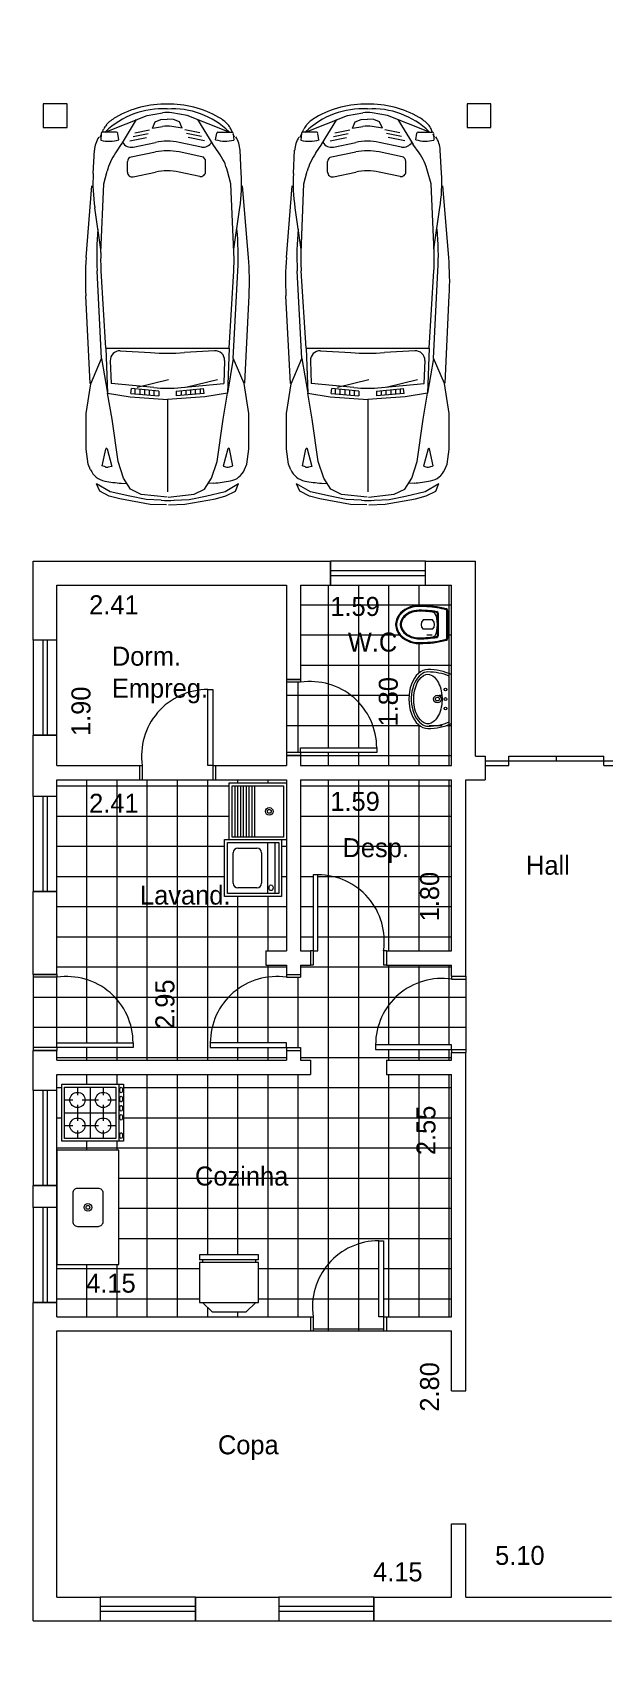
# Model space of a CAD drawing. Extents: x 3.9 to 83.6, y 2.5 to 52.9.
# Drawn here: x 17.46 to 23.47, y 25.51 to 42.72 of the extents above; entities that cross this region are included whole.
import ezdxf

# ---------------------------------------------------------------- set-up
doc = ezdxf.new("R2010")
doc.units = 0
doc.layers.get('0').update_dxf_attribs({"linetype": 'CONTINUOUS'})
doc.layers.get('DEFPOINTS').update_dxf_attribs({"linetype": 'CONTINUOUS'})
for name, color, linetype in [('BLOCO', 5, 'CONTINUOUS'), ('BLOCOS', 5, 'CONTINUOUS'), ('CINZA', 8, 'CONTINUOUS'), ('HACHURA', 1, 'CONTINUOUS'), ('JARDIM', 3, 'CONTINUOUS'), ('PAREDE', 7, 'CONTINUOUS')]:
    doc.layers.add(name, color=color, linetype=linetype)
doc.styles.add('PADRÃO', font='', dxfattribs={"height": 0.2})
doc.styles.get('PADRÃO').set_extended_font_data('AvantGarde Bk BT')
doc.dimstyles.new('PADRÃOS', dxfattribs={"dimtxt": 0.15, "dimasz": 0.1, "dimexe": 1.25, "dimexo": 0.625, "dimgap": 0.1, "dimtad": 0, "dimjust": 1, "dimzin": 1, "dimdsep": 46, "dimtxsty": 'PADRÃO', "dimcen": 2.5, "dimse1": 1, "dimse2": 1, "dimsd1": 1, "dimsd2": 1, "dimclrt": 1, "dimadec": 0, "dimazin": 0, "dimtfac": 1, "dimtdec": 4, "dimtmove": 0, "dimatfit": 3, "dimfxl": 1, "dimtolj": 1, "dimtzin": 0, "dimarcsym": 0})
pattern_1 = [(0, (-121.67138, -118.24362), (0, 0.3175), []), (90, (-121.67138, -118.24362), (-0.3175, 2e-17), [])]

# ---------------------------------------------------------------- blocks, each defined once
blk = doc.blocks.new('C-01')
for p, q in [((-1.831, 0.842), (-1.773, 0.867)), ((-1.773, 0.867), (-1.616, 0.889)), ((-1.616, 0.889), (-1.24, 0.889)), ((-1.24, 0.889), (-0.927, 0.84)), ((-0.922, 0.847), (0, 0.894)), ((0.402, 0.888), (1.156, 0.828)), ((-2.109, 0.646), (-2.057, 0.747)), ((-2.062, 0.637), (-1.978, 0.781)), ((-2.057, 0.747), (-1.978, 0.781)), ((-1.802, 0.687), (-1.79, 0.721)), ((-1.79, 0.721), (-1.613, 0.684)), ((-0.659, 0.727), (-1.026, 0.665)), ((-0.927, 0.84), (-0.659, 0.727)), ((-0.659, 0.727), (0.263, 0.774)), ((-0.552, 0.682), (0.261, 0.733)), ((0.455, 0.735), (1.176, 0.704)), ((0.488, 0.734), (0.925, 0.798)), ((1.176, 0.704), (1.31, 0.669)), ((1.287, 0.815), (1.531, 0.802)), ((1.708, 0.731), (1.637, 0.736)), ((1.667, 0.743), (1.699, 0.729)), ((1.72, 0.57), (1.72, 0.718)), ((1.724, 0.718), (1.754, 0.706)), ((-2.196, 0.215), (-2.138, 0.536)), ((-2.138, 0.536), (-2.109, 0.646)), ((-2.109, 0.43), (-2.062, 0.637)), ((-1.972, 0.52), (-1.976, 0.461)), ((-1.796, 0.62), (-1.804, 0.658)), ((-1.612, 0.669), (-1.796, 0.62)), ((-0.552, 0.682), (-1.026, 0.665)), ((-0.966, 0.178), (-0.924, 0.627)), ((-0.684, 0.636), (-0.924, 0.627)), ((-0.58, 0.53), (-0.599, 0.212)), ((-0.552, 0.682), (-0.551, -0.613)), ((1.503, 0.579), (1.594, 0.516)), ((1.59, 0.519), (1.853, 0.359)), ((1.641, 0.546), (1.709, 0.557)), ((1.72, 0.688), (1.898, 0.248)), ((-2.143, 0.259), (-2.109, 0.43)), ((-1.029, 0.419), (-1.052, 0.126)), ((-0.98, 0.376), (-1.033, 0.376)), ((-1.029, 0.419), (-0.977, 0.411)), ((-1.004, 0.126), (-0.977, 0.411)), ((-0.962, 0.353), (-0.88, 0.023)), ((1.253, 0.394), (1.301, 0.16)), ((1.301, 0.455), (1.411, 0.455)), ((1.46, 0.415), (1.513, 0.16)), ((1.564, 0.395), (1.613, 0.16)), ((1.63, 0.43), (1.666, 0.256)), ((1.674, 0.395), (1.707, 0.239)), ((1.714, 0.379), (1.747, 0.222)), ((-2.201, 0.043), (-2.196, 0.215)), ((-2.152, 0.1), (-2.143, 0.259)), ((-0.999, 0.176), (-1.048, 0.176)), ((-0.995, 0.226), (-1.044, 0.226)), ((-0.99, 0.276), (-1.04, 0.276)), ((-0.985, 0.326), (-1.037, 0.326)), ((1.764, 0.193), (1.781, 0.086)), ((1.764, 0.193), (1.831, 0.165)), ((1.898, 0.248), (1.925, 0.086)), ((-1.091, 0.034), (-2.064, 0.034)), ((-1.004, 0.126), (-1.052, 0.126)), ((1.831, 0.165), (1.855, 0.103)), ((1.855, 0.103), (1.859, 0.037)), ((1.855, -0.029), (1.859, 0.037)), ((-2.152, -0.034), (-2.143, -0.193)), ((-1.029, -0.351), (-1.052, -0.058)), ((-1.004, -0.058), (-1.052, -0.058)), ((-0.999, -0.108), (-1.048, -0.108)), ((-0.995, -0.158), (-1.044, -0.158)), ((-1.004, -0.058), (-0.977, -0.343)), ((-0.966, -0.11), (-0.923, -0.559)), ((-0.962, -0.16), (-0.88, -0.49)), ((-0.579, -0.461), (-0.598, -0.143)), ((1.256, -0.307), (1.302, -0.087)), ((1.463, -0.328), (1.513, -0.087)), ((1.565, -0.322), (1.613, -0.087)), ((1.674, -0.322), (1.707, -0.165)), ((1.714, -0.305), (1.747, -0.148)), ((1.764, -0.12), (1.781, -0.013)), ((1.764, -0.12), (1.831, -0.091)), ((1.831, -0.091), (1.855, -0.029)), ((1.898, -0.174), (1.925, -0.013)), ((-2.143, -0.193), (-2.108, -0.364)), ((-0.99, -0.208), (-1.04, -0.208)), ((-0.985, -0.258), (-1.037, -0.258)), ((-0.98, -0.308), (-1.033, -0.308)), ((-1.029, -0.351), (-0.977, -0.343)), ((1.591, -0.446), (1.854, -0.285)), ((1.63, -0.356), (1.666, -0.183)), ((1.721, -0.615), (1.898, -0.174)), ((-2.108, -0.364), (-2.061, -0.571)), ((-1.971, -0.453), (-1.975, -0.394)), ((1.305, -0.367), (1.414, -0.367)), ((1.504, -0.506), (1.595, -0.442)), ((1.642, -0.472), (1.71, -0.484)), ((1.721, -0.496), (1.721, -0.645)), ((-2.061, -0.571), (-1.976, -0.714)), ((-1.795, -0.553), (-1.803, -0.591)), ((-1.801, -0.62), (-1.789, -0.654)), ((-1.611, -0.602), (-1.795, -0.553)), ((-1.789, -0.654), (-1.611, -0.617)), ((-0.552, -0.613), (-1.026, -0.596)), ((-0.659, -0.658), (-1.025, -0.596)), ((-0.925, -0.772), (-0.657, -0.658)), ((-0.683, -0.567), (-0.924, -0.558)), ((-0.659, -0.658), (0.263, -0.705)), ((-0.551, -0.613), (0.263, -0.663)), ((0.457, -0.664), (1.177, -0.632)), ((0.49, -0.663), (0.927, -0.726)), ((1.177, -0.632), (1.311, -0.596)), ((1.709, -0.658), (1.638, -0.662)), ((1.668, -0.669), (1.7, -0.656)), ((1.726, -0.645), (1.755, -0.632)), ((-1.829, -0.776), (-1.771, -0.8)), ((-1.771, -0.8), (-1.614, -0.821)), ((-1.614, -0.821), (-1.238, -0.821)), ((-1.238, -0.821), (-0.925, -0.772)), ((-0.92, -0.779), (0.002, -0.824)), ((0.403, -0.818), (1.157, -0.755)), ((1.289, -0.742), (1.533, -0.729))]:
    blk.add_line(p, q)
for points in [[(-2.118, 0.039), (-2.09, 0.311), (-2.037, 0.422), (-1.921, 0.496), (-1.745, 0.554), (-1.3, 0.617), (-1.026, 0.665), (-1.064, 0.428), (-1.083, 0.18), (-1.091, 0.034)], [(-2.201, 0.023), (-2.195, -0.149), (-2.137, -0.47), (-2.107, -0.58), (-2.055, -0.681), (-1.976, -0.714)], [(-2.118, 0.027), (-2.089, -0.245), (-2.036, -0.356), (-1.92, -0.429), (-1.744, -0.487), (-1.299, -0.55), (-1.025, -0.596), (-1.063, -0.36), (-1.083, -0.112), (-1.091, 0.034)]]:
    blk.add_lwpolyline(points)
for centre, radius, start, end in [((0.157, -2.15), 3.048, 85.3952, 92.9452), ((-0.452, 0.416), 1.524, 169.4663, 176.0811), ((-1.753, 0.658), 0.2, 112.7478, 169.4663), ((0.377, -1.092), 1.829, 87.5491, 93.6237), ((0.42, -2.27), 3.048, 84.6964, 92.9452), ((1.192, -1.011), 1.829, 86.9998, 98.3676), ((1.517, 0.518), 0.284, 57.3299, 87.1824), ((1.99, 0.648), 0.364, 166.0961, 196.3535), ((1.707, 0.718), 0.0127, 0, 86.3304), ((1.695, 0.565), 0.152, 46.3836, 67.2014), ((-1.755, 0.669), 0.0508, 159.9787, 192.5384), ((-1.614, 0.676), 0.00762, 284.96, 78.1125), ((-0.68, 0.536), 0.1, 356.7256, 92.0722), ((1.154, 0.08), 0.61, 55.07, 75.2551), ((1.707, 0.57), 0.0127, 279.6077, 360), ((1.12, 0.093), 0.847, 356.2451, 44.5195), ((1.5, 0.36), 0.436, 30.4577, 46.3836), ((1.003, 0.068), 1.012, 358.0694, 30.4577), ((1.301, 0.405), 0.05, 90, 191.7694), ((1.411, 0.405), 0.05, 11.7694, 90), ((1.662, 0.416), 0.1, 118.178, 191.7694), ((0.551, 0.036), 1.524, 174.6214, 185.4916), ((2.444, 0.037), 3.048, 176.7256, 183.3874), ((-0.935, 0.034), 1.219, 176.8942, 183.2188), ((0.704, 0.036), 0.61, 348.3436, 11.7694), ((0.916, 0.036), 0.61, 348.3436, 11.7694), ((1.016, 0.036), 0.61, 348.3436, 11.7694), ((1.12, -0.02), 0.847, 315.5935, 3.8679), ((1.481, 0.037), 0.305, 350.7246, 9.3883), ((1.003, 0.004), 1.012, 329.6553, 2.0435), ((1.624, 0.037), 0.305, 350.7246, 9.3883), ((1.305, -0.317), 0.05, 168.3436, 270), ((1.414, -0.317), 0.05, 270, 348.3436), ((1.663, -0.342), 0.1, 168.3436, 242.009), ((-0.451, -0.346), 1.524, 184.0319, 190.6466), ((-0.679, -0.467), 0.1, 267.9278, 3.3874), ((1.154, -0.007), 0.61, 284.8579, 305.0429), ((1.991, -0.574), 0.364, 163.7595, 194.0169), ((1.708, -0.496), 0.0127, 0.113, 80.5053), ((1.5, -0.287), 0.436, 313.7293, 329.6553), ((-1.752, -0.591), 0.2, 190.6466, 247.3652), ((-1.753, -0.602), 0.0508, 167.5746, 200.1342), ((-1.613, -0.609), 0.00762, 282.0005, 75.153), ((0.375, 1.163), 1.829, 266.4893, 272.5638), ((1.518, -0.445), 0.284, 272.9306, 302.783), ((1.709, -0.645), 0.0127, 273.7825, 0.113), ((1.696, -0.492), 0.152, 292.9116, 313.7293), ((0.153, 2.22), 3.048, 267.1678, 274.7177), ((0.42, 2.339), 3.048, 267.0548, 275.3036), ((1.189, 1.084), 1.829, 261.7454, 273.1132)]:
    blk.add_arc(centre, radius, start, end)
blk = doc.blocks.new('J1')
at = {"layer": 'BLOCO'}
for p, q in [((0, 0.25), (0, 0)), ((1, 0.25), (0, 0.25)), ((1, 0), (1, 0.25)), ((1, 0.15), (0, 0.15)), ((0, 0.1), (1, 0.1)), ((0, 0), (1, 0))]:
    blk.add_line(p, q, dxfattribs=at)
blk = doc.blocks.new('P80D25')
at = {"layer": 'BLOCO', "ltscale": 0.015}
for p, q in [((0, 0.25), (0, 0)), ((0, 0.25), (0.03, 0.25)), ((0.03, 0.25), (0.03, 0)), ((0.77, 0.25), (0.77, 0)), ((0.77, 0.25), (0.8, 0.25)), ((0.8, 0.25), (0.8, 0)), ((0, 0), (0.8, 0))]:
    blk.add_line(p, q, dxfattribs=at)
at = {"layer": 'BLOCO'}
blk.add_lwpolyline([(0.77, 0.25), (0.72, 0.25), (0.72, 1.05), (0.77, 1.05)], close=True, dxfattribs=at)
at = {"layer": 'BLOCO', "ltscale": 0.015}
blk.add_arc((0.72, 0.352), 0.698, 90, 188.4445, dxfattribs=at)
blk = doc.blocks.new('P80D15')
at = {"layer": 'BLOCO', "ltscale": 0.015}
for p, q in [((0, 0.15), (0, 0)), ((0, 0.15), (0.03, 0.15)), ((0, 0), (0.03, 0)), ((0.03, 0.15), (0.03, 0)), ((0.77, 0.15), (0.77, 0)), ((0.77, 0.15), (0.8, 0.15)), ((0.77, 0), (0.8, 0)), ((0.8, 0.15), (0.8, 0))]:
    blk.add_line(p, q, dxfattribs=at)
at = {"layer": 'BLOCO'}
blk.add_lwpolyline([(0.77, 0.15), (0.72, 0.15), (0.72, 0.95), (0.77, 0.95)], close=True, dxfattribs=at)
at = {"layer": 'BLOCO', "ltscale": 0.015}
blk.add_arc((0.72, 0.252), 0.698, 90, 188.4445, dxfattribs=at)
blk = doc.blocks.new('P80E15')
at = {"layer": 'BLOCO', "ltscale": 0.015}
for p, q in [((0.03, 0.15), (0, 0.15)), ((0, 0.15), (0, 0)), ((0.03, 0), (0, 0)), ((0.03, 0.15), (0.03, 0)), ((0.8, 0.15), (0.77, 0.15)), ((0.77, 0.15), (0.77, 0)), ((0.8, 0), (0.77, 0)), ((0.8, 0.15), (0.8, 0))]:
    blk.add_line(p, q, dxfattribs=at)
at = {"layer": 'BLOCO'}
blk.add_lwpolyline([(0.03, 0.15), (0.08, 0.15), (0.08, 0.95), (0.03, 0.95)], close=True, dxfattribs=at)
at = {"layer": 'BLOCO', "ltscale": 0.015}
blk.add_arc((0.08, 0.252), 0.698, 351.5555, 90, dxfattribs=at)
blk = doc.blocks.new('*D24')
at = {"layer": 'DEFPOINTS', "color": 0, "linetype": 'ByBlock', "ltscale": 0.015}
for p in [(139.386, 155.149), (141.798, 155.149), (141.798, 154.941)]:
    blk.add_point(p, dxfattribs=at)
at = {"color": 1, "linetype": 'ByBlock', "ltscale": 0.015, "insert": (139.983, 154.941), "char_height": 0.2, "attachment_point": 5, "style": 'PADRÃO'}
blk.add_mtext('\\A1;2.41', dxfattribs=at)
blk = doc.blocks.new('*D25')
at = {"layer": 'DEFPOINTS', "color": 0, "linetype": 'ByBlock', "ltscale": 0.015}
for p in [(139.386, 155.149), (139.638, 155.149), (139.386, 153.249)]:
    blk.add_point(p, dxfattribs=at)
at = {"color": 1, "linetype": 'ByBlock', "ltscale": 0.015, "insert": (139.638, 153.82), "char_height": 0.2, "attachment_point": 5, "rotation": 90, "style": 'PADRÃO'}
blk.add_mtext('\\A1;1.90', dxfattribs=at)
blk = doc.blocks.new('*D26')
at = {"layer": 'DEFPOINTS', "color": 0, "linetype": 'ByBlock', "ltscale": 0.015}
for p in [(141.948, 155.149), (143.536, 155.149), (143.536, 154.922)]:
    blk.add_point(p, dxfattribs=at)
at = {"color": 1, "linetype": 'ByBlock', "ltscale": 0.015, "insert": (142.519, 154.922), "char_height": 0.2, "attachment_point": 5, "style": 'PADRÃO'}
blk.add_mtext('\\A1;1.59', dxfattribs=at)
blk = doc.blocks.new('*D27')
at = {"layer": 'DEFPOINTS', "color": 0, "linetype": 'ByBlock', "ltscale": 0.015}
for p in [(142.87, 155.149), (143.536, 155.149), (143.536, 153.349)]:
    blk.add_point(p, dxfattribs=at)
at = {"color": 1, "linetype": 'ByBlock', "ltscale": 0.015, "insert": (142.87, 153.92), "char_height": 0.2, "attachment_point": 5, "rotation": 90, "style": 'PADRÃO'}
blk.add_mtext('\\A1;1.80', dxfattribs=at)
blk = doc.blocks.new('*D28')
at = {"layer": 'DEFPOINTS', "color": 0, "linetype": 'ByBlock', "ltscale": 0.015}
for p in [(141.948, 153.099), (143.536, 153.099), (143.536, 152.871)]:
    blk.add_point(p, dxfattribs=at)
at = {"color": 1, "linetype": 'ByBlock', "ltscale": 0.015, "insert": (142.519, 152.871), "char_height": 0.2, "attachment_point": 5, "style": 'PADRÃO'}
blk.add_mtext('\\A1;1.59', dxfattribs=at)
blk = doc.blocks.new('*D29')
at = {"layer": 'DEFPOINTS', "color": 0, "linetype": 'ByBlock', "ltscale": 0.015}
for p in [(143.304, 153.099), (143.536, 153.099), (143.536, 151.299)]:
    blk.add_point(p, dxfattribs=at)
at = {"color": 1, "linetype": 'ByBlock', "ltscale": 0.015, "insert": (143.304, 151.87), "char_height": 0.2, "attachment_point": 5, "rotation": 90, "style": 'PADRÃO'}
blk.add_mtext('\\A1;1.80', dxfattribs=at)
blk = doc.blocks.new('*D30')
at = {"layer": 'DEFPOINTS', "color": 0, "linetype": 'ByBlock', "ltscale": 0.015}
for p in [(139.386, 153.099), (141.798, 153.099), (141.798, 152.852)]:
    blk.add_point(p, dxfattribs=at)
at = {"color": 1, "linetype": 'ByBlock', "ltscale": 0.015, "insert": (139.983, 152.852), "char_height": 0.2, "attachment_point": 5, "style": 'PADRÃO'}
blk.add_mtext('\\A1;2.41', dxfattribs=at)
blk = doc.blocks.new('*D31')
at = {"layer": 'DEFPOINTS', "color": 0, "linetype": 'ByBlock', "ltscale": 0.015}
for p in [(139.386, 153.099), (140.521, 153.099), (139.386, 150.149)]:
    blk.add_point(p, dxfattribs=at)
at = {"color": 1, "linetype": 'ByBlock', "ltscale": 0.015, "insert": (140.521, 150.738), "char_height": 0.2, "attachment_point": 5, "rotation": 90, "style": 'PADRÃO'}
blk.add_mtext('\\A1;2.95', dxfattribs=at)
blk = doc.blocks.new('*D34')
at = {"layer": 'DEFPOINTS', "color": 0, "linetype": 'ByBlock', "ltscale": 0.015}
for p in [(143.536, 149.999), (143.266, 147.449), (143.536, 147.449)]:
    blk.add_point(p, dxfattribs=at)
at = {"color": 1, "linetype": 'ByBlock', "ltscale": 0.015, "insert": (143.266, 149.41), "char_height": 0.2, "attachment_point": 5, "rotation": 90, "style": 'PADRÃO'}
blk.add_mtext('\\A1;2.55', dxfattribs=at)
blk = doc.blocks.new('*D35')
at = {"layer": 'DEFPOINTS', "color": 0, "linetype": 'ByBlock', "ltscale": 0.015}
for p in [(143.536, 147.801), (139.386, 147.449), (143.536, 147.449)]:
    blk.add_point(p, dxfattribs=at)
at = {"color": 1, "linetype": 'ByBlock', "ltscale": 0.015, "insert": (139.952, 147.801), "char_height": 0.2, "attachment_point": 5, "style": 'PADRÃO'}
blk.add_mtext('\\A1;4.15', dxfattribs=at)
blk = doc.blocks.new('*D36')
at = {"layer": 'DEFPOINTS', "color": 0, "linetype": 'ByBlock', "ltscale": 0.015}
for p in [(143.536, 147.299), (143.304, 144.499), (143.536, 144.499)]:
    blk.add_point(p, dxfattribs=at)
at = {"color": 1, "linetype": 'ByBlock', "ltscale": 0.015, "insert": (143.304, 146.71), "char_height": 0.2, "attachment_point": 5, "rotation": 90, "style": 'PADRÃO'}
blk.add_mtext('\\A1;2.80', dxfattribs=at)
blk = doc.blocks.new('*D37')
at = {"layer": 'DEFPOINTS', "color": 0, "linetype": 'ByBlock', "ltscale": 0.015}
for p in [(139.386, 144.763), (139.386, 144.499), (143.536, 144.499)]:
    blk.add_point(p, dxfattribs=at)
at = {"color": 1, "linetype": 'ByBlock', "ltscale": 0.015, "insert": (142.969, 144.763), "char_height": 0.2, "attachment_point": 5, "style": 'PADRÃO'}
blk.add_mtext('\\A1;4.15', dxfattribs=at)
blk = doc.blocks.new('*D38')
at = {"layer": 'DEFPOINTS', "color": 0, "linetype": 'ByBlock', "ltscale": 0.015}
for p in [(148.786, 144.936), (143.686, 144.499), (148.786, 144.499)]:
    blk.add_point(p, dxfattribs=at)
at = {"color": 1, "linetype": 'ByBlock', "ltscale": 0.015, "insert": (144.252, 144.936), "char_height": 0.2, "attachment_point": 5, "style": 'PADRÃO'}
blk.add_mtext('\\A1;5.10', dxfattribs=at)
blk = doc.blocks.new('LAVAT')
at = {"layer": 'BLOCOS'}
for p, q in [((-0.257, 0), (0.257, 0)), ((-0.241, 0.025), (0.241, 0.025))]:
    blk.add_line(p, q, dxfattribs=at)
for centre, radius in [((0, 0.15), 0.04), ((-0.1, 0.065), 0.015), ((0, 0.15), 0.02), ((0, 0.065), 0.015), ((0.1, 0.065), 0.015)]:
    blk.add_circle(centre, radius, dxfattribs=at)
for centre, radius, start, end in [((0.31, 0.25), 0.62, 180, 203.78), ((0.31, 0.25), 0.595, 180, 202.2114), ((-0.31, 0.25), 0.595, 337.7886, 360), ((-0.31, 0.25), 0.62, 336.22, 0)]:
    blk.add_arc(centre, radius, start, end, dxfattribs=at)
blk.add_ellipse((0, 0.25), major_axis=(0.31, 0), ratio=0.645161, start_param=0, end_param=3.141593, dxfattribs=at)
for points, knots in [([(0.285, 0.25), (0.285, 0.3), (0.245, 0.354), (0.101, 0.423), (0, 0.434), (-0.174, 0.399), (-0.244, 0.353), (-0.28, 0.286), (-0.285, 0.268), (-0.285, 0.25)], [0, 0, 0, 0, 0.936148, 0.936148, 1.872296, 1.872296, 2.808445, 2.808445, 3.139385, 3.139385, 3.139385, 3.139385]), ([(0.26, 0.25), (0.26, 0.278), (0.242, 0.313), (0.164, 0.37), (0.103, 0.392), (-0.029, 0.404), (-0.098, 0.394), (-0.203, 0.348), (-0.24, 0.314), (-0.266, 0.253), (-0.263, 0.224), (-0.216, 0.162), (-0.168, 0.131), (-0.048, 0.098), (0.023, 0.096), (0.148, 0.123), (0.201, 0.15), (0.251, 0.205), (0.26, 0.229), (0.26, 0.25)], [0, 0, 0, 0, 0.718092, 0.718092, 1.436184, 1.436184, 2.154275, 2.154275, 2.872367, 2.872367, 3.590459, 3.590459, 4.308551, 4.308551, 5.026643, 5.026643, 5.744734, 5.744734, 6.283185, 6.283185, 6.283185, 6.283185])]:
    blk.add_open_spline(points, degree=3, knots=knots, dxfattribs=at)
blk = doc.blocks.new('VASOSAN')
at = {"layer": 'BLOCOS'}
for p, q in [((-0.05, 0.2), (-0.05, 0.3)), ((0.05, 0.2), (0.05, 0.3)), ((-0.145, 0.05), (0.145, 0.05)), ((-0.145, 0.04), (0.145, 0.04)), ((-0.116, 0.15), (0.116, 0.15)), ((-0.116, 0.14), (0.116, 0.14))]:
    blk.add_line(p, q, dxfattribs=at)
for centre, radius, start, end in [((0, 0.25), 0.0707, 44.9896, 134.9689), ((0, 0.25), 0.0707, 225.0311, 315.0104), ((-0.145, 0.06), 0.02, 195.5363, 270), ((-0.145, 0.06), 0.01, 195.5347, 270), ((-0.116, 0.16), 0.02, 189.3868, 270), ((-0.116, 0.16), 0.01, 189.3844, 270), ((0.116, 0.16), 0.01, 270, 350.5759), ((0.116, 0.16), 0.02, 270, 350.5771), ((0.145, 0.06), 0.01, 270, 344.4831), ((0.145, 0.06), 0.02, 270, 344.4637)]:
    blk.add_arc(centre, radius, start, end, dxfattribs=at)
for centre, major_axis, ratio, start_param, end_param in [((0, 0.34), (0, 0.25), 0.8, 4.712389, 7.853982), ((0, 0.34), (0, 0.5), 0.4, 1.570796, 2.178171), ((0, 0.2), (-0.132, 0), 0.380108, 0, 3.141593), ((0, 0.34), (0, 0.5), 0.4, 4.105014, 4.712389)]:
    blk.add_ellipse(centre, major_axis=major_axis, ratio=ratio, start_param=start_param, end_param=end_param, dxfattribs=at)
for points, knots in [([(0.19, 0.34), (0.19, 0.385), (0.18, 0.43), (0.128, 0.535), (0.067, 0.577), (-0.056, 0.582), (-0.118, 0.544), (-0.177, 0.44), (-0.19, 0.39), (-0.19, 0.34)], [4.712389, 4.712389, 4.712389, 4.712389, 5.268705, 5.268705, 6.251972, 6.251972, 7.235239, 7.235239, 7.853982, 7.853982, 7.853982, 7.853982]), ([(0.15, 0.34), (0.15, 0.379), (0.141, 0.418), (0.098, 0.505), (0.052, 0.537), (-0.036, 0.543), (-0.083, 0.519), (-0.137, 0.434), (-0.15, 0.387), (-0.15, 0.34)], [4.712389, 4.712389, 4.712389, 4.712389, 5.267304, 5.267304, 6.225165, 6.225165, 7.183027, 7.183027, 7.853982, 7.853982, 7.853982, 7.853982]), ([(0.14, 0.34), (0.14, 0.377), (0.131, 0.415), (0.086, 0.506), (0.035, 0.535), (-0.049, 0.525), (-0.088, 0.498), (-0.13, 0.419), (-0.14, 0.379), (-0.14, 0.34)], [4.712389, 4.712389, 4.712389, 4.712389, 5.266985, 5.266985, 6.376176, 6.376176, 7.268653, 7.268653, 7.853982, 7.853982, 7.853982, 7.853982]), ([(-0.19, 0.34), (-0.19, 0.263), (-0.183, 0.186), (-0.165, 0.096), (-0.16, 0.076), (-0.155, 0.057)], [1.5707963, 1.5707963, 1.5707963, 1.5707963, 2.0374558, 2.0374558, 2.1781714, 2.1781714, 2.1781714, 2.1781714]), ([(0.126, 0.158), (0.13, 0.188), (0.134, 0.22), (0.139, 0.281), (0.14, 0.31), (0.14, 0.34)], [4.3194242, 4.3194242, 4.3194242, 4.3194242, 4.5261468, 4.5261468, 4.712389, 4.712389, 4.712389, 4.712389]), ([(0.135, 0.157), (0.141, 0.188), (0.145, 0.222), (0.149, 0.283), (0.15, 0.312), (0.15, 0.34)], [4.3194149, 4.3194149, 4.3194149, 4.3194149, 4.5352774, 4.5352774, 4.712389, 4.712389, 4.712389, 4.712389]), ([(0.155, 0.057), (0.171, 0.118), (0.183, 0.188), (0.189, 0.287), (0.19, 0.314), (0.19, 0.34)], [4.1050166, 4.1050166, 4.1050166, 4.1050166, 4.5531772, 4.5531772, 4.712389, 4.712389, 4.712389, 4.712389])]:
    blk.add_open_spline(points, degree=3, knots=knots, dxfattribs=at)
for points in [[(-0.15, 0.34), (-0.15, 0.277), (-0.145, 0.214), (-0.135, 0.157)], [(-0.14, 0.34), (-0.14, 0.278), (-0.135, 0.215), (-0.126, 0.158)]]:
    blk.add_open_spline(points, degree=3, dxfattribs=at)
blk = doc.blocks.new('FOGÃO4B')
at = {"layer": 'BLOCOS'}
for p, q in [((-0.3, 0.7), (0.3, 0.7)), ((-0.3, 0.05), (-0.3, 0.7)), ((0.3, 0.7), (0.3, 0.05)), ((-0.3, 0.65), (0.3, 0.65)), ((-0.27, 0.62), (0.27, 0.62)), ((-0.27, 0.08), (-0.27, 0.62)), ((-0.135, 0.535), (-0.135, 0.62)), ((0, 0.08), (0, 0.62)), ((0.135, 0.535), (0.135, 0.62)), ((0.27, 0.62), (0.27, 0.08)), ((-0.27, 0.485), (-0.185, 0.485)), ((-0.27, 0.35), (0.27, 0.35)), ((-0.135, 0.265), (-0.135, 0.435)), ((-0.085, 0.485), (0.085, 0.485)), ((0.135, 0.265), (0.135, 0.435)), ((0.185, 0.485), (0.27, 0.485)), ((-0.27, 0.215), (-0.185, 0.215)), ((-0.085, 0.215), (0.085, 0.215)), ((0.185, 0.215), (0.27, 0.215)), ((0.3, 0.05), (-0.3, 0.05)), ((0.27, 0.08), (-0.27, 0.08)), ((-0.135, 0.08), (-0.135, 0.165)), ((0.135, 0.08), (0.135, 0.165))]:
    blk.add_line(p, q, dxfattribs=at)
for centre in [(-0.135, 0.485), (0.135, 0.485), (-0.135, 0.215), (0.135, 0.215)]:
    blk.add_circle(centre, 0.08, dxfattribs=at)
for centre in [(-0.24, 0.675), (-0.144, 0.675), (-0.048, 0.675), (0.048, 0.675), (0.24, 0.675)]:
    blk.add_ellipse(centre, major_axis=(-0.03, 0), ratio=0.5, dxfattribs=at)
blk = doc.blocks.new('PIA')
at = {"layer": 'BLOCOS'}
blk.add_lwpolyline([(-0.6, 0), (0.6, 0), (0.6, 0.65), (-0.6, 0.65)], close=True, dxfattribs=at)
blk.add_lwpolyline([(-0.15, 0.165), (0.15, 0.165, 0.414214), (0.2, 0.215), (0.2, 0.435, 0.414214), (0.15, 0.485), (-0.15, 0.485, 0.414214), (-0.2, 0.435), (-0.2, 0.215, 0.414214)], format="xyb", close=True, dxfattribs=at)
for radius in [0.04, 0.02]:
    blk.add_circle((0, 0.325), radius, dxfattribs=at)
blk = doc.blocks.new('GELAD')
at = {"layer": 'BLOCOS'}
for p, q in [((0.31, 0.65), (-0.31, 0.65)), ((-0.31, 0.65), (-0.31, 0.6)), ((0.31, 0.6), (-0.31, 0.6)), ((0.31, 0.57), (-0.31, 0.57)), ((-0.31, 0.57), (-0.31, 0.15)), ((-0.28, 0.6), (-0.28, 0.57)), ((0.28, 0.57), (0.28, 0.6)), ((0.31, 0.6), (0.31, 0.65)), ((0.31, 0.15), (0.31, 0.57)), ((-0.31, 0.15), (0.31, 0.15)), ((-0.18, 0.05), (-0.28, 0.15)), ((-0.18, 0.05), (0.18, 0.05)), ((0.18, 0.05), (0.28, 0.15))]:
    blk.add_line(p, q, dxfattribs=at)
blk = doc.blocks.new('TANQUE')
at = {"layer": 'BLOCOS'}
for p, q in [((-0.3, 0.6), (0.3, 0.6)), ((-0.3, 0), (-0.3, 0.6)), ((-0.27, 0.57), (0.27, 0.57)), ((-0.27, 0.03), (-0.27, 0.57)), ((-0.27, 0.54), (0.27, 0.54)), ((0.27, 0.57), (0.27, 0.03)), ((0.3, 0.6), (0.3, 0)), ((-0.27, 0.51), (0.27, 0.51)), ((-0.27, 0.48), (0.27, 0.48)), ((-0.27, 0.45), (0.27, 0.45)), ((-0.27, 0.42), (0.27, 0.42)), ((-0.27, 0.39), (0.27, 0.39)), ((-0.27, 0.36), (0.27, 0.36)), ((-0.27, 0.33), (0.27, 0.33)), ((0.3, 0), (-0.3, 0)), ((0.27, 0.03), (-0.27, 0.03))]:
    blk.add_line(p, q, dxfattribs=at)
for radius in [0.04, 0.02]:
    blk.add_circle((0, 0.18), radius, dxfattribs=at)
blk = doc.blocks.new('MÁQUINA')
at = {"layer": 'BLOCOS'}
for p, q in [((-0.3, 0.65), (0.3, 0.65)), ((-0.3, 0.05), (-0.3, 0.65)), ((-0.27, 0.62), (0.27, 0.62)), ((-0.27, 0.08), (-0.27, 0.62)), ((-0.16, 0.56), (0.16, 0.56)), ((0.27, 0.62), (0.27, 0.08)), ((0.3, 0.65), (0.3, 0.05)), ((-0.21, 0.31), (-0.21, 0.51)), ((0.21, 0.51), (0.21, 0.31)), ((0.27, 0.2), (-0.27, 0.2)), ((0.16, 0.26), (-0.16, 0.26)), ((0.3, 0.05), (-0.3, 0.05)), ((0.27, 0.12), (-0.27, 0.12)), ((0.27, 0.08), (-0.27, 0.08))]:
    blk.add_line(p, q, dxfattribs=at)
for centre, start, end in [((-0.16, 0.51), 90, 180), ((0.16, 0.51), 360, 90), ((-0.16, 0.31), 180, 270), ((0.16, 0.31), 270, 360)]:
    blk.add_arc(centre, 0.05, start, end, dxfattribs=at)
blk.add_ellipse((-0.208, 0.161), major_axis=(-0.0301, 0), ratio=0.716981, dxfattribs=at)

msp = doc.modelspace()

# ---------------------------------------------------------------- hatches: boundary and pattern name
at = {"layer": 'HACHURA', "ltscale": 0.015}
h = msp.add_hatch(dxfattribs=at)
h.set_pattern_fill('NET', color=256, scale=0.1, style=0)
h.set_pattern_definition(pattern_1)
h.paths.add_polyline_path([(21.076, 35.191, 0.45807), (20.276, 35.881), (20.126, 35.881), (20.126, 35.141), (20.276, 35.141), (20.276, 35.191)])
edge = h.paths.add_edge_path()
edge.add_line((21.076, 35.191), (21.076, 35.141))
edge.add_line((21.076, 35.141), (20.276, 35.141))
edge.add_line((20.276, 35.141), (20.276, 35.111))
edge.add_line((20.276, 35.111), (20.276, 35.005))
edge.add_line((20.276, 35.005), (21.864, 35.005))
edge.add_line((21.864, 35.005), (21.864, 35.105))
edge.add_line((21.864, 35.105), (21.864, 35.448))
edge.add_arc((21.614, 36.015), 0.62, 270, 293.78, ccw=False)
edge.add_ellipse((21.614, 35.705), major_axis=(0, 0.31), ratio=0.645161, start_angle=0, end_angle=180, ccw=False)
edge.add_arc((21.614, 35.395), 0.62, 66.22, 90, ccw=False)
edge.add_line((21.864, 35.962), (21.864, 36.905))
edge.add_line((21.864, 36.905), (21.59, 36.905))
edge.add_line((21.59, 36.905), (20.59, 36.905))
edge.add_line((20.59, 36.905), (20.276, 36.905))
edge.add_line((20.276, 36.905), (20.276, 35.911))
edge.add_line((20.276, 35.911), (20.276, 35.881))
edge.add_arc((20.379, 35.191), 0.698, 0, 98.4445, ccw=False)
edge = h.paths.add_edge_path(flags=16)
edge.add_ellipse((21.524, 36.489), major_axis=(-0.25, 0), ratio=0.8, start_angle=270, end_angle=450, ccw=False)
edge.add_ellipse((21.524, 36.489), major_axis=(-0.5, 0), ratio=0.4, start_angle=235.2, end_angle=270, ccw=False)
edge.add_arc((21.804, 36.634), 0.02, 0, 78.1773, ccw=False)
edge.add_line((21.824, 36.634), (21.824, 36.344))
edge.add_arc((21.804, 36.344), 0.02, 281.8227, 360, ccw=False)
edge.add_ellipse((21.524, 36.489), major_axis=(-0.5, 0), ratio=0.4, start_angle=90, end_angle=124.8, ccw=False)
h.paths.add_polyline_path([(20.526, 36.833), (21.169, 36.833), (21.169, 36.524), (20.526, 36.524)], flags=24)
h.paths.add_polyline_path([(21.045, 35.355), (21.045, 35.998), (21.353, 35.998), (21.353, 35.355)], flags=25)
h.paths.add_polyline_path([(20.716, 36.148), (21.334, 36.148), (21.334, 36.46), (20.716, 36.46)], flags=24)
h = msp.add_hatch(dxfattribs=at)
h.set_pattern_fill('NET', color=256, scale=0.1, style=0)
h.set_pattern_definition(pattern_1)
h.paths.add_polyline_path([(22.014, 32.757), (21.864, 32.757, 0.45807), (21.064, 32.067), (21.864, 32.067), (21.864, 32.017), (22.014, 32.017)])
h.paths.add_polyline_path([(21.864, 32.757), (21.864, 32.787), (21.864, 32.905), (21.178, 32.905), (21.148, 32.905), (21.148, 33.055, 0.45807), (20.458, 33.855), (20.458, 33.055), (20.408, 33.055), (20.408, 32.905), (20.378, 32.905), (20.276, 32.905), (20.276, 32.807), (20.276, 32.777), (20.126, 32.777, 0.45807), (19.326, 32.087), (20.126, 32.087), (20.126, 32.037), (20.276, 32.037), (20.276, 32.007), (20.276, 31.905), (20.378, 31.905), (20.378, 31.755), (17.714, 31.755), (17.714, 31.586), (17.714, 30.956), (18.364, 30.956), (18.364, 29.756), (17.714, 29.756), (17.714, 29.356), (17.714, 29.205), (20.378, 29.205), (20.408, 29.205, -0.45807), (21.098, 30.005), (21.148, 30.005), (21.148, 29.205), (21.178, 29.205), (21.864, 29.205), (21.864, 31.755), (21.178, 31.755), (21.178, 31.905), (21.864, 31.905), (21.864, 31.987), (21.864, 32.017), (21.064, 32.017), (21.064, 32.067, -0.45807)])
h.paths.add_polyline_path([(18.414, 31.651), (18.414, 31.051), (17.764, 31.051), (17.764, 31.651)], flags=16)
h.paths.add_polyline_path([(19.834, 29.855), (19.834, 29.805), (19.804, 29.805), (19.804, 29.775), (19.834, 29.775), (19.834, 29.355), (19.804, 29.355), (19.704, 29.255), (19.344, 29.255), (19.244, 29.355), (19.214, 29.355), (19.214, 29.775), (19.244, 29.775), (19.244, 29.805), (19.214, 29.805), (19.214, 29.855)], flags=16)
h.paths.add_polyline_path([(21.864, 34.855), (20.276, 34.855), (20.276, 33.055), (20.378, 33.055), (20.408, 33.055), (20.408, 33.855), (20.458, 33.855, -0.45807), (21.148, 33.055), (21.178, 33.055), (21.864, 33.055)])
h.paths.add_polyline_path([(20.126, 34.223), (20.076, 34.223), (20.076, 33.627), (19.476, 33.627), (19.476, 34.227), (19.526, 34.227), (19.526, 34.823), (20.126, 34.823), (20.126, 34.855), (19.381, 34.855), (18.581, 34.855), (17.714, 34.855), (17.714, 34.681), (17.714, 33.681), (17.714, 32.807), (17.714, 32.777, -0.45807), (18.514, 32.087), (18.514, 32.037), (17.714, 32.037), (17.714, 32.007), (17.714, 31.905), (20.126, 31.905), (20.126, 32.007), (20.126, 32.037), (19.326, 32.037), (19.326, 32.087, -0.45807), (20.126, 32.777), (20.126, 32.807), (20.126, 32.905), (19.911, 32.905), (19.911, 33.055), (20.126, 33.055)])
h.paths.add_polyline_path([(17.714, 32.777), (17.464, 32.777), (17.464, 32.037), (17.714, 32.037), (17.714, 32.087), (18.514, 32.087, 0.45807)])
h.paths.add_polyline_path([(21.098, 30.005, 0.45807), (20.408, 29.205), (20.408, 29.055), (21.148, 29.055), (21.148, 29.205), (21.098, 29.205)])
h.paths.add_polyline_path([(21.44, 30.827), (21.44, 31.505), (21.748, 31.505), (21.748, 30.827)], flags=24)
h.paths.add_polyline_path([(17.964, 29.71), (18.597, 29.71), (18.597, 29.406), (17.964, 29.406)], flags=24)
h.paths.add_polyline_path([(19.121, 30.529), (20.239, 30.529), (20.239, 30.841), (19.121, 30.841)], flags=24)
h.paths.add_polyline_path([(20.526, 34.782), (21.169, 34.782), (21.169, 34.473), (20.526, 34.473)], flags=24)
h.paths.add_polyline_path([(21.479, 33.305), (21.479, 33.948), (21.787, 33.948), (21.787, 33.305)], flags=25)
h.paths.add_polyline_path([(20.638, 33.93), (21.508, 33.93), (21.508, 34.303), (20.638, 34.303)], flags=24)
h.paths.add_polyline_path([(17.964, 34.761), (18.659, 34.761), (18.659, 34.456), (17.964, 34.456)], flags=24)
h.paths.add_polyline_path([(18.695, 32.155), (18.695, 32.834), (19.004, 32.834), (19.004, 32.155)], flags=25)
h.paths.add_polyline_path([(18.52, 33.487), (19.662, 33.487), (19.662, 33.793), (18.52, 33.793)], flags=25)
at = {"layer": 'JARDIM', "ltscale": 0.015}
h = msp.add_hatch(dxfattribs=at)
h.set_pattern_fill('AR-SAND', color=256, scale=0.05, style=0)
h.set_pattern_definition([(37.5, (-121.6714, -118.2436), (-0.080002, 2.447066), [0, -1.9304, 0, -2.159, 0, -2.06375]), (7.5, (-121.6714, -118.2436), (2.247616, 3.584126), [0, -1.0414, 0, -1.7399, 0, -0.66675]), (327.5, (-123.2335, -118.2436), (3.954962, 0.007186), [0, -0.635, 0, -2.286, 0, -2.9845]), (317.5, (-123.2335, -118.2436), (3.81778, 1.114647), [0, -0.3175, 0, -1.4986, 0, -1.7145])])
h.paths.add_polyline_path([(29.728, 45.023), (29.728, 32.255), (30.187, 32.255), (31.359, 32.255), (32.359, 32.255), (32.664, 32.255), (32.664, 29.405), (36.414, 29.405), (36.414, 23.005), (46.279, 23.005), (46.279, 11.166), (30.699, 11.166), (30.699, 23.005), (29.728, 23.005), (29.728, 11.24), (39.659, 2.735), (56.35, 22.225)])
h.paths.add_polyline_path([(50.59, 23.253), (50.583, 23.315), (50.578, 23.309)], flags=0)
h.paths.add_polyline_path([(49.915, 22.324), (49.858, 22.239, 0.00023), (49.859, 22.239, 0.277622)], flags=16)
h.paths.add_polyline_path([(49.34, 23.261), (50.561, 23.247), (49.778, 24.113, -0.249412), (49.736, 24.159), (49.733, 24.163, 0.205008)], flags=16)
h.paths.add_polyline_path([(50.326, 24.475, 1.209451), (50.469, 24.497, -0.247078), (51.547, 24.057, 1.028456), (51.549, 23.886), (51.624, 23.936, 0.038636), (51.628, 23.949, -0.318335), (51.59, 22.504, 0.003027), (51.59, 22.505), (51.552, 22.533, 0.807593), (51.425, 22.362), (51.429, 22.357, -0.015246), (51.425, 22.362), (50.599, 23.243), (50.539, 23.202), (50.574, 23.233), (50.565, 23.245), (49.381, 23.09, -0.192451), (49.325, 23.083), (50.565, 23.245), (49.833, 24.248, -0.109808)], flags=16)
h.paths.add_polyline_path([(53.132, 23.027), (53.146, 23.012), (53.14, 23.04), (53.139, 23.038)], flags=16)
h.paths.add_polyline_path([(52.768, 23.509), (53.113, 23.037), (53.146, 23.012), (53.085, 23.606, -0.815995), (53.014, 23.623, 0.109771), (52.768, 23.509, 0.000036)], flags=16)
h.paths.add_polyline_path([(52.72, 23.465), (52.741, 23.442, 4.009434)], flags=16)
h.paths.add_polyline_path([(52.542, 22.93, -0.103484), (52.527, 22.926, 0.167412), (52.712, 22.563, -1.550787), (52.781, 22.505, 0.359175), (53.575, 22.557, -1.154548), (53.647, 22.637, 0.316626), (53.668, 23.356), (53.663, 23.353, -0.283697), (53.626, 23.328), (53.121, 22.986), (53.147, 23.009), (53.139, 23.009)], flags=16)
h.paths.add_polyline_path([(51.594, 20.493), (51.565, 20.451, 0.00023), (51.566, 20.45, 0.277622)], flags=16)
h.paths.add_polyline_path([(51.312, 20.874), (51.299, 20.873, 0.08723), (51.312, 20.872, -0.001072)], flags=16)
h.paths.add_polyline_path([(51.553, 21.455), (51.898, 20.982), (51.912, 20.972), (51.925, 20.986), (51.803, 21.55, -0.134447), (51.799, 21.569, 0.109771), (51.553, 21.455, 0.000036)], flags=16)
h.paths.add_polyline_path([(51.504, 21.411), (51.525, 21.388, 4.009434)], flags=16)
h.paths.add_polyline_path([(51.931, 20.955), (51.867, 21.579, -0.248873), (52.41, 21.36, 1.028456), (52.411, 21.274), (52.448, 21.299, 0.539747), (52.41, 21.36, -0.348374), (52.431, 20.583, 1.011982), (52.349, 20.512), (52.351, 20.509, -0.015246), (52.349, 20.512), (51.936, 20.952), (51.906, 20.932)], flags=16)
h.paths.add_polyline_path([(32.894, 35.246), (32.866, 35.204, 0.00023), (32.866, 35.203, 0.277622)], flags=16)
h.paths.add_polyline_path([(32.612, 35.627), (32.599, 35.625, 0.08723), (32.612, 35.624, -0.001072)], flags=16)
h.paths.add_polyline_path([(32.853, 36.208), (33.198, 35.735), (33.212, 35.725), (33.225, 35.738), (33.104, 36.302, -0.134447), (33.099, 36.321, 0.109771), (32.853, 36.208, 0.000036)], flags=16)
h.paths.add_polyline_path([(33.732, 35.336, 0.316626), (33.753, 36.055), (33.748, 36.052, -0.283697), (33.711, 36.027), (33.236, 35.705), (33.649, 35.265, -1.011982)], flags=16)
h.paths.add_polyline_path([(33.224, 35.7), (33.233, 35.689), (33.232, 35.707), (33.231, 35.707)], flags=16)
h.paths.add_polyline_path([(30.561, 36.237), (30.504, 36.152, 0.00023), (30.505, 36.151, 0.277622)], flags=16)
h.paths.add_polyline_path([(29.997, 36.999), (29.971, 36.996, 0.08723), (29.997, 36.994, -0.001072)], flags=16)
h.paths.add_polyline_path([(31.235, 37.165), (31.229, 37.227), (31.223, 37.221)], flags=16)
h.paths.add_polyline_path([(31.994, 37.294), (31.966, 37.251, 0.00023), (31.966, 37.251, 0.277622)], flags=16)
h.paths.add_polyline_path([(31.712, 37.675), (31.699, 37.673, 0.08723), (31.712, 37.672, -0.001072)], flags=16)
h.paths.add_polyline_path([(31.953, 38.255), (32.298, 37.783), (32.313, 37.772), (32.325, 37.786), (32.204, 38.35, -0.134447), (32.199, 38.369, 0.109771), (31.953, 38.255, 0.000036)], flags=16)
h.paths.add_polyline_path([(4.066, 33.215), (29.728, 11.24), (29.728, 23.005), (29.704, 23.005), (29.704, 25.005), (27.857, 25.005), (27.857, 23.005), (21.634, 23.005), (21.634, 25.005), (16.978, 25.005), (16.978, 41.416, -0.178916), (17.459, 42.717), (23.789, 50.109), (20.757, 52.705)])
h.paths.add_polyline_path([(10.472, 30.815), (10.443, 30.772, 0.00023), (10.443, 30.772, 0.277622)], flags=16)
h.paths.add_polyline_path([(10.189, 31.196), (10.177, 31.194, 0.08723), (10.19, 31.193, -0.001072)], flags=16)
h.paths.add_polyline_path([(9.284, 32.424), (9.255, 32.381, 0.00023), (9.256, 32.381, 0.277622)], flags=16)
h.paths.add_polyline_path([(9.002, 32.805), (8.989, 32.803, 0.08723), (9.002, 32.802, -0.001072)], flags=16)
h.paths.add_polyline_path([(9.243, 33.386), (9.588, 32.913), (9.602, 32.902), (9.615, 32.916), (9.494, 33.48, -0.134447), (9.489, 33.499, 0.109771), (9.243, 33.386, 0.000036)], flags=16)
h.paths.add_polyline_path([(9.194, 33.341), (9.215, 33.318, 4.009434)], flags=16)
h.paths.add_polyline_path([(10.387, 31.968), (10.329, 31.883, 0.00023), (10.33, 31.882, 0.277622)], flags=16)
h.paths.add_polyline_path([(9.557, 33.51, -0.248873), (10.1, 33.29, 1.028456), (10.101, 33.205), (10.138, 33.23, 0.539747), (10.1, 33.29, -0.348374), (10.122, 32.514, 1.011982), (10.039, 32.443), (10.041, 32.44, -0.015246), (10.039, 32.443), (9.626, 32.883), (9.596, 32.863), (9.622, 32.885)], flags=16)
h.paths.add_polyline_path([(10.43, 31.776), (10.775, 31.304), (10.79, 31.293), (10.803, 31.307), (10.681, 31.871, -0.134447), (10.677, 31.89, 0.109771), (10.43, 31.776, 0.000036)], flags=16)
h.paths.add_polyline_path([(10.382, 31.732), (10.403, 31.709, 4.009434)], flags=16)
h.paths.add_polyline_path([(24.79, 19.257), (24.783, 19.319), (24.778, 19.313)], flags=0)
h.paths.add_polyline_path([(24.115, 18.328), (24.058, 18.243, 0.00023), (24.059, 18.243, 0.277622)], flags=16)
h.paths.add_polyline_path([(23.54, 19.265), (24.762, 19.251), (23.978, 20.117, -0.249412), (23.936, 20.163), (23.933, 20.167, 0.205008)], flags=16)
h.paths.add_polyline_path([(24.526, 20.479, 1.209451), (24.669, 20.501, -0.247078), (25.747, 20.061, 1.028456), (25.75, 19.89), (25.824, 19.94, 0.038636), (25.828, 19.953, -0.318335), (25.791, 18.508, 0.003027), (25.79, 18.509), (25.752, 18.537, 0.807593), (25.625, 18.365), (25.629, 18.361, -0.015246), (25.625, 18.365), (24.799, 19.247), (24.739, 19.206), (24.774, 19.237), (24.765, 19.249), (23.581, 19.094, -0.192451), (23.526, 19.087), (24.765, 19.249), (24.033, 20.252, -0.109808)], flags=16)
h.paths.add_polyline_path([(25.993, 19.349), (26.007, 19.334), (26.001, 19.362), (26, 19.36)], flags=0)
h.paths.add_polyline_path([(25.629, 19.831), (25.974, 19.359), (26.007, 19.334), (25.946, 19.928, -0.815995), (25.875, 19.945, 0.109771), (25.629, 19.831, 0.000036)], flags=0)
h.paths.add_polyline_path([(25.601, 19.764, 4.009434), (25.58, 19.787)], flags=0)
h.paths.add_polyline_path([(25.388, 19.25), (25.375, 19.249, 0.08723), (25.388, 19.248, -0.001072)], flags=0)

# ---------------------------------------------------------------- linework, layer by layer
at = {"layer": 'BLOCO', "ltscale": 0.015}
for p, q in [((22.215, 35.055), (23.715, 35.055)), ((22.215, 35.005), (22.465, 35.005)), ((22.465, 35.105), (23.465, 35.105)), ((22.465, 35.005), (22.465, 35.105)), ((22.965, 35.055), (22.965, 35.105)), ((23.465, 35.005), (23.465, 35.105)), ((23.465, 35.005), (23.715, 35.005))]:
    msp.add_line(p, q, dxfattribs=at)
at = {"layer": 'HACHURA', "ltscale": 0.015}
for p, q in [((20.126, 35.881), (20.126, 35.141)), ((18.581, 34.855), (19.381, 34.855)), ((22.014, 32.757), (22.014, 31.987)), ((20.408, 29.055), (21.148, 29.055))]:
    msp.add_line(p, q, dxfattribs=at)
at = {"layer": 'PAREDE', "ltscale": 0.015}
for p, q in [((17.464, 37.155), (20.59, 37.155)), ((17.464, 36.325), (17.464, 37.155)), ((20.59, 36.905), (20.59, 37.155)), ((21.59, 36.905), (21.59, 37.155)), ((21.59, 37.155), (22.114, 37.155)), ((22.114, 35.105), (22.114, 37.155)), ((17.714, 36.905), (20.126, 36.905)), ((17.714, 36.325), (17.714, 36.905)), ((20.126, 36.905), (20.126, 35.911)), ((20.276, 36.905), (20.276, 35.911)), ((20.276, 36.905), (20.59, 36.905)), ((21.59, 36.905), (21.864, 36.905)), ((21.864, 35.105), (21.864, 36.905)), ((17.714, 36.325), (17.464, 36.325)), ((20.126, 35.911), (20.276, 35.911)), ((17.714, 35.325), (17.464, 35.325)), ((17.464, 34.681), (17.464, 35.325)), ((17.714, 35.005), (17.714, 35.325)), ((17.714, 35.005), (18.581, 35.005)), ((17.714, 35.005), (18.581, 35.005)), ((18.581, 35.005), (18.581, 34.855)), ((19.381, 35.005), (19.381, 34.855)), ((19.381, 35.005), (20.126, 35.005)), ((19.381, 35.005), (20.126, 35.005)), ((20.126, 35.111), (20.276, 35.111)), ((20.126, 35.111), (20.126, 35.005)), ((20.276, 35.111), (20.276, 35.005)), ((20.276, 35.005), (21.864, 35.005)), ((20.276, 35.005), (21.864, 35.005)), ((21.864, 35.005), (21.864, 35.105)), ((22.114, 35.105), (22.215, 35.105)), ((22.215, 35.105), (22.215, 34.855)), ((17.714, 34.855), (18.581, 34.855)), ((17.714, 34.681), (17.714, 34.855)), ((19.381, 34.855), (20.126, 34.855)), ((20.126, 34.855), (20.126, 33.055)), ((20.276, 34.855), (20.276, 33.055)), ((20.276, 34.855), (21.864, 34.855)), ((21.864, 33.055), (21.864, 34.855)), ((22.014, 34.855), (22.215, 34.855)), ((22.014, 32.787), (22.014, 34.855)), ((17.714, 34.681), (17.464, 34.681)), ((17.464, 32.807), (17.464, 33.681)), ((17.714, 33.681), (17.464, 33.681)), ((17.714, 32.807), (17.714, 33.681)), ((19.911, 33.055), (20.126, 33.055)), ((19.911, 33.055), (19.911, 32.905)), ((20.276, 33.055), (20.378, 33.055)), ((20.378, 33.055), (20.378, 32.905)), ((21.178, 33.055), (21.178, 32.905)), ((21.178, 33.055), (21.864, 33.055)), ((19.911, 32.905), (20.126, 32.905)), ((20.126, 32.905), (20.126, 32.807)), ((20.276, 32.905), (20.276, 32.807)), ((20.276, 32.905), (20.378, 32.905)), ((21.178, 32.905), (21.864, 32.905)), ((21.864, 32.787), (21.864, 32.905)), ((17.464, 32.807), (17.714, 32.807)), ((20.126, 32.807), (20.276, 32.807)), ((21.864, 32.787), (22.014, 32.787)), ((17.464, 32.007), (17.714, 32.007)), ((17.464, 31.586), (17.464, 32.007)), ((17.714, 31.905), (17.714, 32.007)), ((17.714, 31.905), (20.126, 31.905)), ((20.126, 32.007), (20.276, 32.007)), ((20.126, 32.007), (20.126, 31.905)), ((20.276, 32.007), (20.276, 31.905)), ((20.276, 31.905), (20.378, 31.905)), ((20.378, 31.905), (20.378, 31.755)), ((21.178, 31.905), (21.178, 31.755)), ((21.178, 31.905), (21.864, 31.905)), ((21.864, 31.905), (21.864, 31.987)), ((21.864, 31.987), (22.014, 31.987)), ((22.014, 28.424), (22.014, 31.987)), ((17.714, 31.755), (20.378, 31.755)), ((17.714, 31.586), (17.714, 31.755)), ((21.178, 31.755), (21.864, 31.755)), ((21.864, 29.205), (21.864, 31.755)), ((17.714, 31.586), (17.464, 31.586)), ((17.714, 30.586), (17.464, 30.586)), ((17.464, 30.356), (17.464, 30.586)), ((17.714, 30.356), (17.714, 30.586)), ((17.714, 30.356), (17.464, 30.356)), ((17.464, 26.005), (17.464, 29.356)), ((17.714, 29.356), (17.464, 29.356)), ((17.714, 29.205), (17.714, 29.356)), ((17.714, 29.205), (20.378, 29.205)), ((20.378, 29.205), (20.378, 29.055)), ((21.178, 29.205), (21.178, 29.055)), ((21.178, 29.205), (21.864, 29.205)), ((17.714, 26.255), (17.714, 29.055)), ((17.714, 29.055), (20.378, 29.055)), ((21.178, 29.055), (21.864, 29.055)), ((21.864, 28.424), (21.864, 29.055)), ((21.864, 28.424), (22.014, 28.424)), ((21.864, 26.255), (21.864, 27.024)), ((21.864, 27.024), (22.014, 27.024)), ((22.014, 26.255), (22.014, 27.024)), ((17.714, 26.255), (18.169, 26.255)), ((18.169, 26.255), (18.169, 26.005)), ((19.169, 26.255), (19.169, 26.005)), ((19.169, 26.255), (20.046, 26.255)), ((20.046, 26.255), (20.046, 26.005)), ((21.046, 26.255), (21.046, 26.005)), ((21.046, 26.255), (21.864, 26.255)), ((22.014, 26.255), (23.545, 26.255)), ((17.464, 26.005), (18.169, 26.005)), ((19.169, 26.005), (20.046, 26.005)), ((21.046, 26.005), (23.545, 26.005))]:
    msp.add_line(p, q, dxfattribs=at)
at = {"layer": 'PAREDE'}
for points in [[(17.57, 41.72), (17.82, 41.72), (17.82, 41.97), (17.57, 41.97)], [(22.027, 41.72), (22.277, 41.72), (22.277, 41.97), (22.027, 41.97)]]:
    msp.add_lwpolyline(points, close=True, dxfattribs=at)

# ---------------------------------------------------------------- block references
at = {"layer": 'BLOCO', "ltscale": 0.015}
for name, p, rotation in [('C-01', (18.91, 39.949), 90), ('C-01', (21.015, 39.949), 90), ('P80D15', (20.126, 35.911), 270.000000000002), ('P80E15', (20.276, 32.007), 90.00000000000408), ('P80E15', (22.014, 31.987), 90)]:
    msp.add_blockref(name, p, dxfattribs=dict(at, rotation=rotation))
for name, p in [('P80D15', (18.581, 34.855)), ('P80E15', (20.378, 32.905)), ('P80D15', (20.378, 29.055))]:
    msp.add_blockref(name, p, dxfattribs=at)
at = {"layer": 'CINZA', "ltscale": 0.015}
for p in [(20.59, 36.905), (18.169, 26.005), (20.046, 26.005)]:
    msp.add_blockref('J1', p, dxfattribs=at)
for name, p, rotation in [('J1', (17.714, 35.325), 90), ('J1', (17.714, 33.681), 90), ('P80D25', (17.464, 32.807), 270), ('J1', (17.714, 30.586), 90), ('J1', (17.714, 29.356), 90)]:
    msp.add_blockref(name, p, dxfattribs=dict(at, rotation=rotation))
at = {"layer": 'HACHURA', "ltscale": 0.015}
for name, p, rotation in [('TANQUE', (20.126, 34.523), 90), ('MÁQUINA', (20.126, 33.927), 90.0000000000018), ('FOGÃO4B', (17.714, 31.351), 270), ('PIA', (17.714, 30.356), 269.9999999999986)]:
    msp.add_blockref(name, p, dxfattribs=dict(at, rotation=rotation))
msp.add_blockref('GELAD', (19.524, 29.205), dxfattribs=at)
at = {"layer": 'PAREDE', "ltscale": 0.015, "rotation": 90}
for name, p in [('VASOSAN', (21.864, 36.489)), ('LAVAT', (21.864, 35.705))]:
    msp.add_blockref(name, p, dxfattribs=at)

# ---------------------------------------------------------------- texts
at = {"layer": 'HACHURA', "ltscale": 0.015, "style": 'PADRÃO'}
for s, p in [('W.C', (20.772, 36.204)), ('Dorm.', (18.291, 36.056)), ('Empreg.', (18.291, 35.719)), ('Desp.', (20.716, 34.041)), ('Hall', (22.646, 33.856)), ('Lavand.', (18.587, 33.542)), ('Cozinha', (19.165, 30.585)), ('Copa', (19.406, 27.757))]:
    msp.add_text(s, height=0.2, dxfattribs=at).set_placement(p)

# ---------------------------------------------------------------- dimensions: what is measured, and where the dimension line sits
at = {"layer": 'HACHURA', "ltscale": 0.015}
for base, p1, p2, picture, middle in [((20.126, 36.698), (17.714, 36.905), (20.126, 36.905), '*D24', (18.311, 36.698)), ((21.864, 36.679), (20.276, 36.905), (21.864, 36.905), '*D26', (20.848, 36.679)), ((20.126, 34.608), (17.714, 34.855), (20.126, 34.855), '*D30', (18.311, 34.608)), ((21.864, 34.628), (20.276, 34.855), (21.864, 34.855), '*D28', (20.848, 34.628)), ((21.864, 29.558), (17.714, 29.205), (21.864, 29.205), '*D35', (18.281, 29.558)), ((27.114, 26.692), (22.014, 26.255), (27.114, 26.255), '*D38', (22.581, 26.692)), ((17.714, 26.52), (21.864, 26.255), (17.714, 26.255), '*D37', (21.298, 26.52))]:
    dim = msp.add_linear_dim(base=base, p1=p1, p2=p2, dimstyle='PADRÃOS', dxfattribs=at)
    dim.commit()
    dim.dimension.update_dxf_attribs({"geometry": picture, "text_midpoint": middle, "insert": (-121.671, -118.244)})
for base, p1, p2, picture, middle in [((17.967, 36.905), (17.714, 35.005), (17.714, 36.905), '*D25', (17.967, 35.577)), ((18.85, 34.855), (17.714, 31.905), (17.714, 34.855), '*D31', (18.85, 32.495)), ((21.633, 34.855), (21.864, 33.055), (21.864, 34.855), '*D29', (21.633, 33.627)), ((21.594, 29.205), (21.864, 31.755), (21.864, 29.205), '*D34', (21.594, 31.166)), ((21.633, 26.255), (21.864, 29.055), (21.864, 26.255), '*D36', (21.633, 28.466))]:
    dim = msp.add_linear_dim(base=base, p1=p1, p2=p2, angle=90, dimstyle='PADRÃOS', dxfattribs=at)
    dim.commit()
    dim.dimension.update_dxf_attribs({"geometry": picture, "text_midpoint": middle, "insert": (-121.671, -118.244)})
dim = msp.add_linear_dim(base=(21.199, 36.905), p1=(21.864, 35.105), p2=(21.864, 36.905), angle=90, dimstyle='PADRÃOS', dxfattribs=at)
dim.commit()
dim.dimension.update_dxf_attribs({"geometry": '*D27', "text_midpoint": (21.199, 35.677), "dimtype": 160, "insert": (-121.671, -118.244)})

doc.saveas('drawing.dxf')
